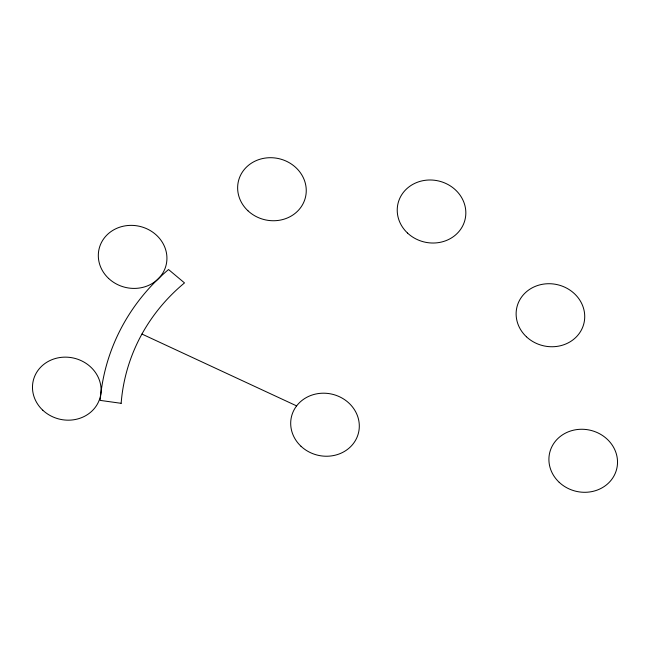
<?xml version="1.0" encoding="UTF-8"?>
<svg xmlns="http://www.w3.org/2000/svg" width="650" height="650" viewBox="0 0 650 650"><rect width="100%" height="100%" fill="white"/><g stroke="black" fill="none" stroke-linecap="round" stroke-linejoin="round"><path stroke-width="0.97" d="M141.944 334.043L296.627 405.892M121.144 403.317L100.189 400.392A226.509 205.952 13.5 0 1 168.537 269.531L184.502 282.912A205.343 186.704 13.5 0 0 121.144 403.317M300.999 446.266A34.466 31.338 13.5 0 0 358.231 433.867A34.466 31.338 13.5 0 0 315.77 394.022A34.466 31.338 13.5 0 0 300.999 446.266M559.211 482.324A34.466 31.338 13.5 0 0 616.444 469.926A34.466 31.338 13.5 0 0 573.991 430.081A34.466 31.338 13.5 0 0 559.211 482.324M526.427 336.781A34.466 31.338 13.5 0 0 583.651 324.382A34.466 31.338 13.5 0 0 541.198 284.537A34.466 31.338 13.5 0 0 526.427 336.781M407.534 233.057A34.466 31.338 13.5 0 0 464.758 220.659A34.466 31.338 13.5 0 0 422.305 180.814A34.466 31.338 13.5 0 0 407.534 233.057M247.943 210.771A34.466 31.338 13.5 0 0 305.175 198.372A34.466 31.338 13.5 0 0 262.714 158.527A34.466 31.338 13.5 0 0 247.943 210.771M108.623 278.436A34.466 31.338 13.5 0 0 165.856 266.037A34.466 31.338 13.5 0 0 123.394 226.192A34.466 31.338 13.5 0 0 108.623 278.436M42.786 410.207A34.466 31.338 13.5 0 0 100.011 397.808A34.466 31.338 13.5 0 0 57.558 357.963A34.466 31.338 13.5 0 0 42.786 410.207"/></g></svg>
